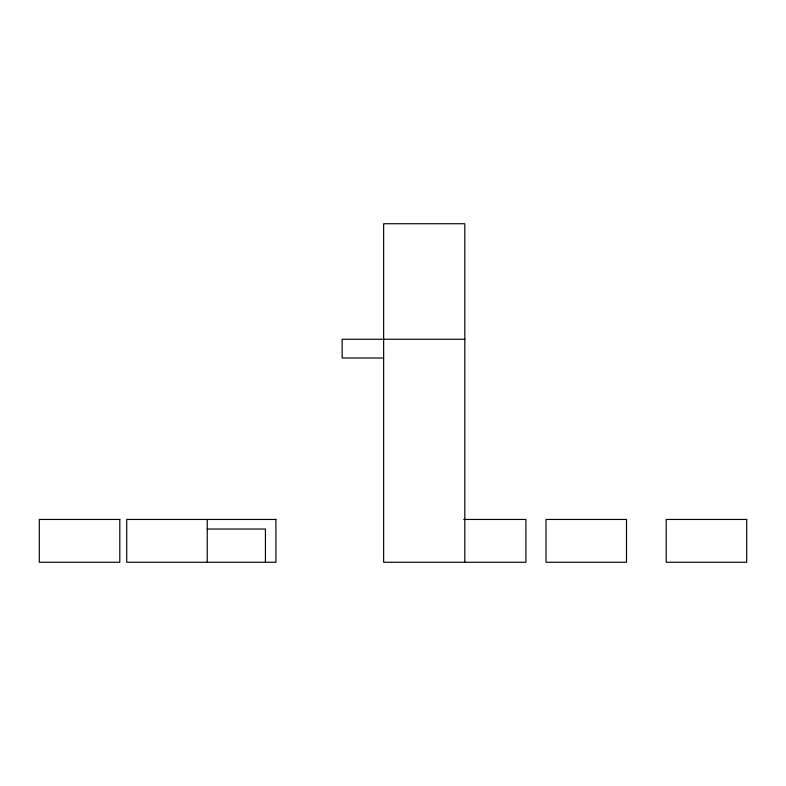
<?xml version="1.0" encoding="UTF-8"?>
<svg xmlns="http://www.w3.org/2000/svg" width="786" height="786" viewBox="0 0 786 786"><rect width="100%" height="100%" fill="white"/><g stroke="black" fill="none" stroke-linecap="round" stroke-linejoin="round"><path stroke-width="1.18" d="M464.811 339.257L342.156 339.257L342.156 358.003L383.637 358.003M463.701 519.448L525.913 519.448L525.913 562.265L383.637 562.265L383.637 223.735L464.811 223.735L464.811 562.265M207.19 529.037L265.432 529.037L265.432 562.265M207.229 519.448L207.229 562.265M119.806 519.448L39.3 519.448L39.3 562.265L119.806 562.265L119.806 519.448M275.915 519.448L126.723 519.448L126.723 562.265L275.915 562.265L275.915 519.448M626.491 519.448L545.985 519.448L545.985 562.265L626.491 562.265L626.491 519.448M746.7 519.448L666.194 519.448L666.194 562.265L746.7 562.265L746.7 519.448"/></g></svg>
